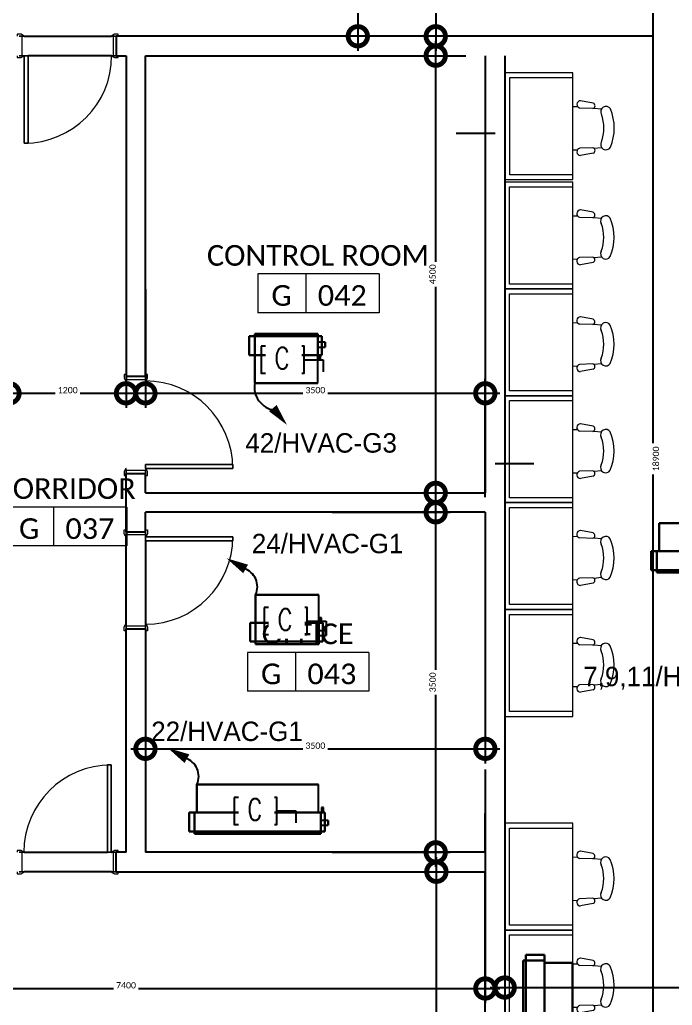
# Model space of a CAD drawing. Header units: metres. Extents: x 22.6 to 101.3, y 9.4 to 67.4.
# Drawn here: x 67.9 to 74.62, y 40.97 to 51.12 of the extents above; entities that cross this region are included whole.
import ezdxf

# ---------------------------------------------------------------- set-up
doc = ezdxf.new("R2010")
doc.units = ezdxf.units.M
doc.set_wipeout_variables(frame=1)
doc.linetypes.add('ECG_Line-Ptrn-Sold', pattern=[9144.001, 9144, -0.001])
for name, color, linetype in [('00', 252, 'Continuous'), ('E- symbol Disc', 7, 'Continuous'), ('HVAC', 1, 'Continuous'), ('LEGEND$0$E-SOCKET', 3, 'Continuous')]:
    doc.layers.add(name, color=color, linetype=linetype)
for name, color, linetype, lineweight in [('03-A-XR-GF$0$A-FURN', 55, 'Continuous', 5), ('A-DIM', 7, 'Continuous', 5), ('A-DOOR', 5, 'Continuous', 5), ('A-TEXT', 7, 'ECG_Line-Ptrn-Sold', 13), ('M-EQPM', 1, 'Continuous', 25)]:
    doc.layers.add(name, color=color, linetype=linetype, lineweight=lineweight)
doc.styles.add('Calibri', font='calibri.ttf', dxfattribs={"height": 0.212639})
doc.styles.add('ROMANS1', font='romans.shx', dxfattribs={"width": 0.8, "height": 250})
doc.dimstyles.new('ECG_Dimn-Detl-100', dxfattribs={"dimscale": 0.3048, "dimtxt": 0.25, "dimasz": 1.312336, "dimexe": 0.492126, "dimexo": 0.0625, "dimgap": 0, "dimtad": 1, "dimdec": 0, "dimlfac": 1000, "dimzin": 0, "dimdsep": 46, "dimtxsty": 'Calibri', "dimblk1": 'DOTSMALL', "dimblk2": 'DOTSMALL', "dimsah": 1, "dimcen": 0.09, "dimdle": 0.492126, "dimazin": 0, "dimtfac": 1, "dimtdec": 4, "dimtix": 1, "dimtmove": 0, "dimatfit": 3, "dimfxl": 0.492126, "dimfxlon": 1, "dimtvp": 1, "dimtolj": 1, "dimtzin": 0, "dimarcsym": 2})
doc.dimstyles.new('ECG_Dimn-Detl-100_1', dxfattribs={"dimscale": 0.3048, "dimtxt": 0.25, "dimasz": 1.312336, "dimexe": 0.492126, "dimexo": 0.0625, "dimgap": 0, "dimtad": 1, "dimdec": 0, "dimlfac": 1000, "dimzin": 0, "dimdsep": 46, "dimtxsty": 'Calibri', "dimblk1": 'DOTSMALL', "dimblk2": 'DOTSMALL', "dimsah": 1, "dimcen": 0.09, "dimdle": 0.492126, "dimazin": 0, "dimtfac": 1, "dimtdec": 4, "dimtix": 1, "dimtmove": 2, "dimatfit": 3, "dimfxl": 0.492126, "dimfxlon": 1, "dimtvp": 1, "dimtolj": 1, "dimtzin": 0, "dimarcsym": 2})
doc.dimstyles.new('ECG_Dimn-Detl-100_2', dxfattribs={"dimscale": 0.3048, "dimtxt": 0.25, "dimasz": 1.312336, "dimexe": 0.492126, "dimexo": 0.0625, "dimgap": 0, "dimtad": 1, "dimdec": 0, "dimlfac": 1000, "dimzin": 0, "dimdsep": 46, "dimtxsty": 'Calibri', "dimblk1": 'DOTSMALL', "dimblk2": 'DOTSMALL', "dimsah": 1, "dimcen": 0.09, "dimdle": 0.492126, "dimazin": 0, "dimtfac": 1, "dimtdec": 4, "dimtix": 1, "dimtmove": 0, "dimatfit": 3, "dimfxl": 0.492126, "dimfxlon": 1, "dimtvp": 1, "dimtolj": 1, "dimtzin": 0, "dimarcsym": 2})

# ---------------------------------------------------------------- blocks, each defined once
blk = doc.blocks.new('ECG_ Door-Single Leaf-Steel - 1000x2200 mm-3097160-GROUND FLOOR PLAN')
at = {"layer": 'A-DOOR'}
for p, q in [((0.408, 1), (0.408, 0.1)), ((0.448, 1), (0.408, 1)), ((0.408, 0.1), (0.408, 1)), ((0.408, 1), (0.448, 1)), ((0.448, 0.1), (0.448, 1)), ((0.448, 1), (0.448, 0.1)), ((-0.48, 0.12), (-0.52, 0.12)), ((-0.52, 0.12), (-0.52, 0.1)), ((-0.454, 0.106), (-0.48, 0.12)), ((0.48, 0.12), (0.454, 0.106)), ((0.52, 0.12), (0.48, 0.12)), ((0.52, 0.1), (0.52, 0.12)), ((-0.5, 0.1), (-0.45, 0.1)), ((-0.468, 0.1), (-0.5, 0.1)), ((-0.468, -0.1), (-0.468, 0.1)), ((0.408, 0.1), (0.448, 0.1)), ((0.448, 0.1), (0.408, 0.1)), ((0.45, 0.1), (0.5, 0.1)), ((0.468, 0.1), (0.468, -0.1)), ((0.5, 0.1), (0.468, 0.1)), ((-0.52, -0.1), (-0.52, -0.12)), ((-0.45, -0.1), (-0.5, -0.1)), ((-0.5, -0.1), (-0.468, -0.1)), ((0.5, -0.1), (0.45, -0.1)), ((0.468, -0.1), (0.5, -0.1)), ((0.52, -0.12), (0.52, -0.1)), ((-0.52, -0.12), (-0.48, -0.12)), ((-0.48, -0.12), (-0.454, -0.106)), ((0.454, -0.106), (0.48, -0.12)), ((0.48, -0.12), (0.52, -0.12))]:
    blk.add_line(p, q, dxfattribs=at)
for centre, radius, start, end in [((0.448, 0.1), 0.9, 90, 180), ((-0.458, 0.099), 0.00806, 7.125, 60.2551), ((0.458, 0.099), 0.00806, 119.7449, 172.875), ((-0.458, -0.099), 0.00806, 299.7449, 352.875), ((0.458, -0.099), 0.00806, 187.125, 240.2551)]:
    blk.add_arc(centre, radius, start, end, dxfattribs=at)
blk = doc.blocks.new('ECG_ Door-Single Leaf-Gnrc - 1000x2200 mm-2067090-GROUND FLOOR PLAN')
at = {"layer": 'A-DOOR'}
for p, q in [((-0.52, 0.12), (-0.48, 0.12)), ((-0.52, 0.1), (-0.52, 0.12)), ((-0.48, 0.12), (-0.454, 0.106)), ((0.454, 0.106), (0.48, 0.12)), ((0.48, 0.12), (0.52, 0.12)), ((0.52, 0.12), (0.52, 0.1)), ((-0.45, 0.1), (-0.5, 0.1)), ((-0.5, 0.1), (-0.468, 0.1)), ((-0.468, 0.1), (-0.468, -0.1)), ((0.5, 0.1), (0.45, 0.1)), ((0.468, 0.1), (0.5, 0.1)), ((0.468, -0.1), (0.468, 0.1)), ((-0.52, -0.12), (-0.52, -0.1)), ((-0.5, -0.1), (-0.45, -0.1)), ((-0.468, -0.1), (-0.5, -0.1)), ((0.408, -0.1), (0.448, -0.1)), ((0.408, -1), (0.408, -0.1)), ((0.408, -0.1), (0.408, -1)), ((0.448, -0.1), (0.408, -0.1)), ((0.448, -0.1), (0.448, -1)), ((0.448, -1), (0.448, -0.1)), ((0.45, -0.1), (0.5, -0.1)), ((0.5, -0.1), (0.468, -0.1)), ((0.52, -0.1), (0.52, -0.12)), ((-0.48, -0.12), (-0.52, -0.12)), ((-0.454, -0.106), (-0.48, -0.12)), ((0.48, -0.12), (0.454, -0.106)), ((0.52, -0.12), (0.48, -0.12)), ((0.448, -1), (0.408, -1)), ((0.408, -1), (0.448, -1))]:
    blk.add_line(p, q, dxfattribs=at)
for centre, radius, start, end in [((-0.458, 0.099), 0.00806, 7.125, 60.2551), ((0.458, 0.099), 0.00806, 119.7449, 172.875), ((-0.458, -0.099), 0.00806, 299.7449, 352.875), ((0.448, -0.1), 0.9, 180, 270), ((0.458, -0.099), 0.00806, 187.125, 240.2551)]:
    blk.add_arc(centre, radius, start, end, dxfattribs=at)
blk = doc.blocks.new('ECG_ Door-Single Leaf-Gnrc - 1000x2200 mm-2066731-GROUND FLOOR PLAN')
at = {"layer": 'A-DOOR'}
for p, q in [((0.408, 1), (0.408, 0.1)), ((0.448, 1), (0.408, 1)), ((0.408, 0.1), (0.408, 1)), ((0.408, 1), (0.448, 1)), ((0.448, 0.1), (0.448, 1)), ((0.448, 1), (0.448, 0.1)), ((-0.48, 0.12), (-0.52, 0.12)), ((-0.52, 0.12), (-0.52, 0.1)), ((-0.454, 0.106), (-0.48, 0.12)), ((0.48, 0.12), (0.454, 0.106)), ((0.52, 0.12), (0.48, 0.12)), ((0.52, 0.1), (0.52, 0.12)), ((-0.5, 0.1), (-0.45, 0.1)), ((-0.468, 0.1), (-0.5, 0.1)), ((-0.468, -0.1), (-0.468, 0.1)), ((0.408, 0.1), (0.448, 0.1)), ((0.448, 0.1), (0.408, 0.1)), ((0.45, 0.1), (0.5, 0.1)), ((0.468, 0.1), (0.468, -0.1)), ((0.5, 0.1), (0.468, 0.1)), ((-0.52, -0.1), (-0.52, -0.12)), ((-0.45, -0.1), (-0.5, -0.1)), ((-0.5, -0.1), (-0.468, -0.1)), ((0.5, -0.1), (0.45, -0.1)), ((0.468, -0.1), (0.5, -0.1)), ((0.52, -0.12), (0.52, -0.1)), ((-0.52, -0.12), (-0.48, -0.12)), ((-0.48, -0.12), (-0.454, -0.106)), ((0.454, -0.106), (0.48, -0.12)), ((0.48, -0.12), (0.52, -0.12))]:
    blk.add_line(p, q, dxfattribs=at)
for centre, radius, start, end in [((0.448, 0.1), 0.9, 90, 180), ((-0.458, 0.099), 0.00806, 7.125, 60.2551), ((0.458, 0.099), 0.00806, 119.7449, 172.875), ((-0.458, -0.099), 0.00806, 299.7449, 352.875), ((0.458, -0.099), 0.00806, 187.125, 240.2551)]:
    blk.add_arc(centre, radius, start, end, dxfattribs=at)
blk = doc.blocks.new('ECG_ Door-Single Leaf-Steel - 1000x2200 mm-3097163-GROUND FLOOR PLAN')
at = {"layer": 'A-DOOR'}
for p, q in [((0.408, 1), (0.408, 0.1)), ((0.448, 1), (0.408, 1)), ((0.408, 0.1), (0.408, 1)), ((0.408, 1), (0.448, 1)), ((0.448, 0.1), (0.448, 1)), ((0.448, 1), (0.448, 0.1)), ((-0.48, 0.12), (-0.52, 0.12)), ((-0.52, 0.12), (-0.52, 0.1)), ((-0.454, 0.106), (-0.48, 0.12)), ((0.48, 0.12), (0.454, 0.106)), ((0.52, 0.12), (0.48, 0.12)), ((0.52, 0.1), (0.52, 0.12)), ((-0.5, 0.1), (-0.45, 0.1)), ((-0.468, 0.1), (-0.5, 0.1)), ((-0.468, -0.1), (-0.468, 0.1)), ((0.408, 0.1), (0.448, 0.1)), ((0.448, 0.1), (0.408, 0.1)), ((0.45, 0.1), (0.5, 0.1)), ((0.468, 0.1), (0.468, -0.1)), ((0.5, 0.1), (0.468, 0.1)), ((-0.52, -0.1), (-0.52, -0.12)), ((-0.45, -0.1), (-0.5, -0.1)), ((-0.5, -0.1), (-0.468, -0.1)), ((0.5, -0.1), (0.45, -0.1)), ((0.468, -0.1), (0.5, -0.1)), ((0.52, -0.12), (0.52, -0.1)), ((-0.52, -0.12), (-0.48, -0.12)), ((-0.48, -0.12), (-0.454, -0.106)), ((0.454, -0.106), (0.48, -0.12)), ((0.48, -0.12), (0.52, -0.12))]:
    blk.add_line(p, q, dxfattribs=at)
for centre, radius, start, end in [((0.448, 0.1), 0.9, 90, 180), ((-0.458, 0.099), 0.00806, 7.125, 60.2551), ((0.458, 0.099), 0.00806, 119.7449, 172.875), ((-0.458, -0.099), 0.00806, 299.7449, 352.875), ((0.458, -0.099), 0.00806, 187.125, 240.2551)]:
    blk.add_arc(centre, radius, start, end, dxfattribs=at)
blk = doc.blocks.new('B806-B02 - CALL CENTER - FURN GROUND FLOOR_dwg_03-A-XR-GF$0$chair-3478258-GROUND FLOOR PLAN')
at = {"layer": '03-A-XR-GF$0$A-FURN'}
for p, q in [((22.193, -2.559), (22.061, -2.535)), ((21.982, -2.594), (22.027, -2.595)), ((22.188, -2.615), (22.054, -2.611)), ((22.199, -2.611), (22.278, -2.618)), ((21.982, -3.041), (22.027, -3.039)), ((22.188, -3.02), (22.054, -3.024)), ((22.199, -3.023), (22.278, -3.016)), ((22.193, -3.075), (22.061, -3.099))]:
    blk.add_line(p, q, dxfattribs=at)
for centre, radius, start, end in [((22.063, -2.573), 0.0384, 93.5132, 255.9932), ((22.182, -2.586), 0.0291, 282.2827, 67.7765), ((22.323, -2.648), 0.0542, 31.265, 209.6825), ((21.898, -2.817), 0.511, 337.2611, 22.7389), ((21.891, -2.817), 0.411, 339.7134, 20.2866), ((22.063, -3.061), 0.0384, 104.0068, 266.4868), ((22.182, -3.048), 0.0291, 292.2235, 77.7173), ((22.323, -2.986), 0.0542, 150.3175, 328.735)]:
    blk.add_arc(centre, radius, start, end, dxfattribs=at)
blk = doc.blocks.new('B806-B02 - CALL CENTER - FURN GROUND FLOOR_dwg_03-A-XR-GF$0$UNIT130-3478259-GROUND FLOOR PLAN')
at = {"layer": '03-A-XR-GF$0$A-FURN'}
for p, q in [((-0.725, -1.05), (-0.725, -0.25)), ((-0.025, -1.2), (-0.725, -1.2))]:
    blk.add_line(p, q, dxfattribs=at)
at = {"layer": '03-A-XR-GF$0$A-FURN', "flags": 128}
for points in [[(-0.725, -1.2), (-0.725, -0.1), (-0.025, -0.1)], [(-0.725, -1.15), (-0.075, -1.15), (-0.075, -0.15), (-0.725, -0.15)]]:
    blk.add_lwpolyline(points, dxfattribs=at)
at = {"extrusion": (0, 0, -1), "zscale": -1}
blk.add_blockref('B806-B02 - CALL CENTER - FURN GROUND FLOOR_dwg_03-A-XR-GF$0$chair-3478258-GROUND FLOOR PLAN', (-21.257, 2.147), dxfattribs=at)
blk = doc.blocks.new('B806-B02 - CALL CENTER - FURN GROUND FLOOR_dwg_03-A-XR-GF$0$UNIT130-V154-GROUND FLOOR PLAN')
at = {"layer": '03-A-XR-GF$0$A-FURN'}
for p, q in [((-0.725, -1.05), (-0.725, -0.25)), ((-0.025, -1.2), (-0.725, -1.2))]:
    blk.add_line(p, q, dxfattribs=at)
at = {"layer": '03-A-XR-GF$0$A-FURN', "flags": 128}
for points in [[(-0.725, -1.2), (-0.725, -0.1), (-0.025, -0.1)], [(-0.725, -1.15), (-0.075, -1.15), (-0.075, -0.15), (-0.725, -0.15)]]:
    blk.add_lwpolyline(points, dxfattribs=at)
at = {"extrusion": (0, 0, -1), "zscale": -1}
blk.add_blockref('B806-B02 - CALL CENTER - FURN GROUND FLOOR_dwg_03-A-XR-GF$0$chair-3478258-GROUND FLOOR PLAN', (-21.257, 2.147), dxfattribs=at)
blk = doc.blocks.new('B806-B02 - CALL CENTER - FURN GROUND FLOOR_dwg_03-A-XR-GF$0$UNIT130-V155-GROUND FLOOR PLAN')
at = {"layer": '03-A-XR-GF$0$A-FURN'}
for p, q in [((-0.725, -1.05), (-0.725, -0.25)), ((-0.025, -1.2), (-0.725, -1.2))]:
    blk.add_line(p, q, dxfattribs=at)
at = {"layer": '03-A-XR-GF$0$A-FURN', "flags": 128}
for points in [[(-0.725, -1.2), (-0.725, -0.1), (-0.025, -0.1)], [(-0.725, -1.15), (-0.075, -1.15), (-0.075, -0.15), (-0.725, -0.15)]]:
    blk.add_lwpolyline(points, dxfattribs=at)
at = {"extrusion": (0, 0, -1), "zscale": -1}
blk.add_blockref('B806-B02 - CALL CENTER - FURN GROUND FLOOR_dwg_03-A-XR-GF$0$chair-3478258-GROUND FLOOR PLAN', (-21.257, 2.147), dxfattribs=at)
blk = doc.blocks.new('B806-B02 - CALL CENTER - FURN GROUND FLOOR_dwg_03-A-XR-GF$0$UNIT130-V107-GROUND FLOOR PLAN')
at = {"layer": '03-A-XR-GF$0$A-FURN'}
blk.add_line((-0.725, -1.05), (-0.725, -0.25), dxfattribs=at)
at = {"layer": '03-A-XR-GF$0$A-FURN', "flags": 128}
blk.add_lwpolyline([(-0.725, -1.2), (-0.725, -0.1), (-0.025, -0.1), (-0.025, -1.2)], close=True, dxfattribs=at)
blk.add_lwpolyline([(-0.725, -1.15), (-0.075, -1.15), (-0.075, -0.15), (-0.725, -0.15)], dxfattribs=at)
at = {"extrusion": (0, 0, -1), "zscale": -1}
blk.add_blockref('B806-B02 - CALL CENTER - FURN GROUND FLOOR_dwg_03-A-XR-GF$0$chair-3478258-GROUND FLOOR PLAN', (-21.257, 2.147), dxfattribs=at)
blk = doc.blocks.new('B806-B02 - CALL CENTER - FURN GROUND FLOOR_dwg-3278331-GROUND FLOOR PLAN')
at = {"extrusion": (0, 0, -1), "zscale": -1}
for name, p in [('B806-B02 - CALL CENTER - FURN GROUND FLOOR_dwg_03-A-XR-GF$0$UNIT130-V107-GROUND FLOOR PLAN', (-72.87, 50.672)), ('B806-B02 - CALL CENTER - FURN GROUND FLOOR_dwg_03-A-XR-GF$0$UNIT130-3478259-GROUND FLOOR PLAN', (-72.869, 49.547)), ('B806-B02 - CALL CENTER - FURN GROUND FLOOR_dwg_03-A-XR-GF$0$UNIT130-3478259-GROUND FLOOR PLAN', (-72.869, 48.447)), ('B806-B02 - CALL CENTER - FURN GROUND FLOOR_dwg_03-A-XR-GF$0$UNIT130-3478259-GROUND FLOOR PLAN', (-72.869, 47.347)), ('B806-B02 - CALL CENTER - FURN GROUND FLOOR_dwg_03-A-XR-GF$0$UNIT130-3478259-GROUND FLOOR PLAN', (-72.869, 46.247)), ('B806-B02 - CALL CENTER - FURN GROUND FLOOR_dwg_03-A-XR-GF$0$UNIT130-3478259-GROUND FLOOR PLAN', (-72.869, 45.147)), ('B806-B02 - CALL CENTER - FURN GROUND FLOOR_dwg_03-A-XR-GF$0$UNIT130-V154-GROUND FLOOR PLAN', (-72.869, 42.947)), ('B806-B02 - CALL CENTER - FURN GROUND FLOOR_dwg_03-A-XR-GF$0$UNIT130-V155-GROUND FLOOR PLAN', (-72.869, 41.847))]:
    blk.add_blockref(name, p, dxfattribs=at)
blk = doc.blocks.new('ECG_G-Tag-Room - ECG_G-Tag-Room-Engl-1568319-GROUND FLOOR PLAN')
at = {"layer": 'A-TEXT'}
for p, q in [((-0.00625, 0), (-0.00625, -0.004)), ((0.00625, 0), (-0.00625, 0)), ((-0.00125, -0.004), (-0.00125, 0)), ((0.00625, 0), (0.00625, -0.004)), ((0.00625, -0.004), (-0.00625, -0.004))]:
    blk.add_line(p, q, dxfattribs=at)
blk = doc.blocks.new('_DotSmall')
at = {"color": 0, "linetype": 'ByBlock', "const_width": 0.5}
blk.add_lwpolyline([(-0.0625, 0, 1), (0.0625, 0, 1)], format="xyb", close=True, dxfattribs=at)
blk = doc.blocks.new('ECG_MECHEQ-Split Unit-Concealed-Horizontal-Plenum-2Pipe _4_ - CSU-05-V5-GROUND FLOOR PLAN')
at = {"layer": 'M-EQPM'}
for p, q in [((-398, 148), (702, 148)), ((702, 148), (-398, 148)), ((-398, 148), (-398, 148)), ((-398, 148), (-398, -141)), ((-398, -141), (-398, 148)), ((702, 148), (702, 148)), ((702, -141), (702, 148)), ((702, -141), (702, 148)), ((685, -90), (685, -141)), ((685, -90), (704, -90)), ((704, -90), (685, -90)), ((704, -141), (704, -90)), ((720, -141), (-480, -141)), ((-480, -141), (-480, -335)), ((-480, -335), (-480, -141)), ((-480, -141), (720, -141)), ((-480, -141), (-480, -141)), ((727, -141), (-423, -141)), ((-423, -141), (-423, -335)), ((-423, -335), (-423, -141)), ((-423, -141), (727, -141)), ((-423, -141), (-423, -141)), ((-398, -141), (-398, -141)), ((-398, -141), (702, -141)), ((702, -141), (-398, -141)), ((685, -141), (704, -141)), ((704, -141), (685, -141)), ((702, -141), (702, -141)), ((720, -335), (720, -141)), ((720, -141), (720, -335)), ((720, -141), (720, -141)), ((727, -335), (727, -141)), ((727, -141), (727, -335)), ((727, -141), (727, -141)), ((803, -223), (727, -223)), ((727, -273), (727, -223)), ((727, -223), (727, -273)), ((727, -273), (803, -273)), ((803, -273), (803, -223)), ((803, -223), (803, -273)), ((-480, -335), (720, -335)), ((720, -335), (-480, -335)), ((-480, -335), (-480, -335)), ((727, -335), (-423, -335)), ((-423, -335), (-423, -360)), ((-423, -360), (-423, -335)), ((-423, -335), (727, -335)), ((-423, -335), (-423, -335)), ((-423, -335), (727, -335)), ((727, -335), (-423, -335)), ((-423, -335), (-423, -335)), ((-423, -360), (727, -360)), ((727, -360), (-423, -360)), ((-423, -360), (-423, -360)), ((720, -335), (720, -335)), ((727, -360), (727, -335)), ((727, -335), (727, -360)), ((727, -335), (727, -335)), ((727, -335), (727, -335)), ((727, -360), (727, -360))]:
    blk.add_line(p, q, dxfattribs=at)
blk = doc.blocks.new('A$Cc7bc2507')
at = {"layer": 'M-EQPM'}
blk.add_blockref('ECG_MECHEQ-Split Unit-Concealed-Horizontal-Plenum-2Pipe _4_ - CSU-05-V5-GROUND FLOOR PLAN', (-12712, -8859), dxfattribs=at)
blk = doc.blocks.new('ECG_MECHEQ-Split Unit-Concealed-Horizontal-Plenum-2Pipe _4_ - CSU-01-2512747-GROUND FLOOR PLAN')
at = {"layer": 'M-EQPM'}
for p, q in [((520, 335), (-230, 335)), ((-230, 335), (-230, 141)), ((-230, 141), (-230, 335)), ((-230, 335), (520, 335)), ((-230, 335), (-230, 335)), ((477, 360), (-173, 360)), ((-173, 360), (-173, 335)), ((-173, 335), (-173, 360)), ((-173, 360), (477, 360)), ((-173, 360), (-173, 360)), ((-173, 335), (477, 335)), ((477, 335), (-173, 335)), ((-173, 335), (-173, 335)), ((477, 335), (-173, 335)), ((-173, 335), (-173, 141)), ((-173, 141), (-173, 335)), ((-173, 335), (477, 335)), ((-173, 335), (-173, 335)), ((477, 335), (477, 360)), ((477, 360), (477, 335)), ((477, 360), (477, 360)), ((477, 335), (477, 335)), ((477, 141), (477, 335)), ((477, 335), (477, 141)), ((477, 335), (477, 335)), ((520, 141), (520, 335)), ((520, 335), (520, 141)), ((520, 335), (520, 335)), ((553, 273), (477, 273)), ((477, 273), (477, 223)), ((477, 223), (477, 273)), ((477, 223), (553, 223)), ((553, 273), (553, 223)), ((553, 223), (553, 273)), ((-230, 141), (520, 141)), ((520, 141), (-230, 141)), ((-230, 141), (-230, 141)), ((-173, 141), (477, 141)), ((477, 141), (-173, 141)), ((-173, 141), (-173, 141)), ((-173, 141), (477, 141)), ((477, 141), (-173, 141)), ((-173, 141), (-173, 141)), ((-173, 141), (-173, -148)), ((-173, -148), (-173, 141)), ((477, 141), (477, 141)), ((477, 141), (477, 141)), ((477, -148), (477, 141)), ((477, -148), (477, 141)), ((485, 141), (485, 90)), ((485, 141), (504, 141)), ((504, 141), (485, 141)), ((504, 90), (504, 141)), ((520, 141), (520, 141)), ((485, 90), (504, 90)), ((504, 90), (485, 90)), ((-173, -148), (-173, -148)), ((-173, -148), (477, -148)), ((477, -148), (-173, -148)), ((477, -148), (477, -148))]:
    blk.add_line(p, q, dxfattribs=at)
blk = doc.blocks.new('ECG_MECHEQ-Split Unit-Concealed-Horizontal-Plenum-2Pipe _4_ - CSU-07-1692109-GROUND FLOOR PLAN')
at = {"layer": 'M-EQPM'}
for p, q in [((-473, 148), (777, 148)), ((777, 148), (-473, 148)), ((-473, 148), (-473, 148)), ((-473, 148), (-473, -141)), ((-473, -141), (-473, 148)), ((777, 148), (777, 148)), ((777, -141), (777, 148)), ((777, -141), (777, 148)), ((810, -90), (810, -141)), ((810, -90), (829, -90)), ((829, -90), (810, -90)), ((829, -141), (829, -90)), ((845, -141), (-555, -141)), ((-555, -141), (-555, -335)), ((-555, -335), (-555, -141)), ((-555, -141), (845, -141)), ((-555, -141), (-555, -141)), ((802, -141), (-498, -141)), ((-498, -141), (-498, -335)), ((-498, -335), (-498, -141)), ((-498, -141), (802, -141)), ((-498, -141), (-498, -141)), ((-473, -141), (-473, -141)), ((-473, -141), (777, -141)), ((777, -141), (-473, -141)), ((777, -141), (777, -141)), ((802, -335), (802, -141)), ((802, -141), (802, -335)), ((802, -141), (802, -141)), ((810, -141), (829, -141)), ((829, -141), (810, -141)), ((845, -335), (845, -141)), ((845, -141), (845, -335)), ((845, -141), (845, -141)), ((878, -223), (802, -223)), ((802, -273), (802, -223)), ((802, -223), (802, -273)), ((802, -273), (878, -273)), ((878, -273), (878, -223)), ((878, -223), (878, -273)), ((-555, -335), (845, -335)), ((845, -335), (-555, -335)), ((-555, -335), (-555, -335)), ((802, -335), (-498, -335)), ((-498, -335), (-498, -360)), ((-498, -360), (-498, -335)), ((-498, -335), (802, -335)), ((-498, -335), (-498, -335)), ((-498, -335), (802, -335)), ((802, -335), (-498, -335)), ((-498, -335), (-498, -335)), ((-498, -360), (802, -360)), ((802, -360), (-498, -360)), ((-498, -360), (-498, -360)), ((802, -360), (802, -335)), ((802, -335), (802, -360)), ((802, -335), (802, -335)), ((802, -335), (802, -335)), ((802, -360), (802, -360)), ((845, -335), (845, -335))]:
    blk.add_line(p, q, dxfattribs=at)
blk = doc.blocks.new('A$C7b4cc595')
at = {"layer": 'M-EQPM'}
for name, p in [('ECG_MECHEQ-Split Unit-Concealed-Horizontal-Plenum-2Pipe _4_ - CSU-01-2512747-GROUND FLOOR PLAN', (-17102, -7122)), ('ECG_MECHEQ-Split Unit-Concealed-Horizontal-Plenum-2Pipe _4_ - CSU-07-1692109-GROUND FLOOR PLAN', (-17396, -11549))]:
    blk.add_blockref(name, p, dxfattribs=at)
at = {"layer": 'M-EQPM', "rotation": 269.9999999999995}
blk.add_blockref('ECG_MECHEQ-Split Unit-Concealed-Horizontal-Plenum-2Pipe _4_ - CSU-07-1692109-GROUND FLOOR PLAN', (-14149, -13711), dxfattribs=at)
blk = doc.blocks.new('*U837')
at = {"layer": 'HVAC', "color": 0}
for p, q in [((0.0594, 0.0955), (0.0594, 0.1792)), ((0.0594, 0.1792), (0.1123, 0.1792))]:
    blk.add_line(p, q, dxfattribs=at)
blk.add_lwpolyline([(0, -0.0935), (0.1187, -0.0935), (0.1187, 0.0955), (0, 0.0955)], close=True, dxfattribs=at)
at = {"color": 0}
blk.add_wipeout([(-0.0179, 0.0845), (0.1368, 0.0845), (0.1368, -0.0738), (-0.0179, -0.0738)], dxfattribs=at).dxf.layer = 'Defpoints'
blk = doc.blocks.new('ECG_MECHEQ-Split Unit-Concealed-Horizontal-Plenum-2Pipe _4_ - CSU-01-1692099-GROUND FLOOR PLAN')
at = {"layer": 'M-EQPM'}
for p, q in [((-173, 148), (477, 148)), ((477, 148), (-173, 148)), ((-173, 148), (-173, 148)), ((-173, 148), (-173, -141)), ((-173, -141), (-173, 148)), ((477, 148), (477, 148)), ((477, -141), (477, 148)), ((477, -141), (477, 148)), ((485, -90), (485, -141)), ((485, -90), (504, -90)), ((504, -90), (485, -90)), ((504, -141), (504, -90)), ((520, -141), (-230, -141)), ((-230, -141), (-230, -335)), ((-230, -335), (-230, -141)), ((-230, -141), (520, -141)), ((-230, -141), (-230, -141)), ((477, -141), (-173, -141)), ((-173, -141), (-173, -335)), ((-173, -335), (-173, -141)), ((-173, -141), (477, -141)), ((-173, -141), (-173, -141)), ((-173, -141), (-173, -141)), ((-173, -141), (477, -141)), ((477, -141), (-173, -141)), ((477, -335), (477, -141)), ((477, -141), (477, -335)), ((477, -141), (477, -141)), ((477, -141), (477, -141)), ((485, -141), (504, -141)), ((504, -141), (485, -141)), ((520, -335), (520, -141)), ((520, -141), (520, -335)), ((520, -141), (520, -141)), ((553, -223), (477, -223)), ((477, -273), (477, -223)), ((477, -223), (477, -273)), ((477, -273), (553, -273)), ((553, -273), (553, -223)), ((553, -223), (553, -273)), ((-230, -335), (520, -335)), ((520, -335), (-230, -335)), ((-230, -335), (-230, -335)), ((477, -335), (-173, -335)), ((-173, -335), (-173, -360)), ((-173, -360), (-173, -335)), ((-173, -335), (477, -335)), ((-173, -335), (-173, -335)), ((-173, -335), (477, -335)), ((477, -335), (-173, -335)), ((-173, -335), (-173, -335)), ((-173, -360), (477, -360)), ((477, -360), (-173, -360)), ((-173, -360), (-173, -360)), ((477, -360), (477, -335)), ((477, -335), (477, -360)), ((477, -335), (477, -335)), ((477, -335), (477, -335)), ((477, -360), (477, -360)), ((520, -335), (520, -335))]:
    blk.add_line(p, q, dxfattribs=at)
blk = doc.blocks.new('A$Cfdc5d6e4')
at = {"layer": 'M-EQPM'}
blk.add_blockref('ECG_MECHEQ-Split Unit-Concealed-Horizontal-Plenum-2Pipe _4_ - CSU-01-1692099-GROUND FLOOR PLAN', (1308, 2504), dxfattribs=at)

msp = doc.modelspace()

# ---------------------------------------------------------------- linework, layer by layer
at = {"layer": '00', "color": 252}
for p, q in [((67.9439, 50.9473), (68.8439, 50.9473)), ((67.9439, 50.9473), (68.8439, 50.9473)), ((72.4939, 50.9473), (68.8939, 50.9473)), ((68.8939, 50.9473), (68.8939, 50.7473)), ((67.9459, 50.7473), (67.9439, 50.7473)), ((67.9459, 50.7473), (67.9439, 50.7473)), ((68.8439, 50.7473), (67.9859, 50.7473)), ((68.8439, 50.7473), (67.9859, 50.7473)), ((68.8939, 50.7473), (68.9939, 50.7473)), ((68.9939, 50.7473), (68.9939, 47.4473)), ((69.1939, 50.7473), (72.4939, 50.7473)), ((69.1939, 47.4473), (69.1939, 50.7473)), ((72.6939, 50.7473), (72.6939, 46.2473)), ((72.8939, 50.7473), (72.8939, 43.6473)), ((72.7939, 49.9473), (72.3939, 49.9473)), ((68.9939, 47.4473), (69.1939, 47.4473)), ((73.1939, 46.5473), (72.7939, 46.5473)), ((68.9939, 45.8473), (68.9939, 46.4473)), ((68.9939, 46.4473), (69.1939, 46.4473)), ((69.1939, 46.2473), (69.1939, 46.4473)), ((69.1939, 46.2473), (72.6939, 46.2473)), ((69.1939, 45.8473), (69.1939, 46.0473)), ((72.6939, 46.0473), (69.1939, 46.0473)), ((72.6939, 46.0473), (72.6939, 43.6473)), ((68.9939, 45.8473), (69.1939, 45.8473)), ((68.9939, 44.8973), (68.9939, 45.7973)), ((69.1939, 45.7973), (69.1939, 45.7953)), ((69.1939, 45.7973), (69.1939, 45.7953)), ((69.1939, 45.7553), (69.1939, 44.8973)), ((69.1939, 45.7553), (69.1939, 44.8973)), ((68.9939, 42.5473), (68.9939, 44.8473)), ((68.9939, 44.8473), (69.1939, 44.8473)), ((69.1939, 44.8473), (69.1939, 42.5473)), ((72.6939, 42.5473), (72.6939, 42.9473)), ((72.8939, 42.9473), (72.8939, 37.3473)), ((67.9439, 42.5473), (68.8019, 42.5473)), ((67.9439, 42.5473), (68.8019, 42.5473)), ((68.8419, 42.5473), (68.8439, 42.5473)), ((68.8419, 42.5473), (68.8439, 42.5473)), ((68.9939, 42.5473), (68.8939, 42.5473)), ((68.8939, 42.3473), (68.8939, 42.5473)), ((72.6939, 42.5473), (69.1939, 42.5473)), ((68.8439, 42.3473), (67.9439, 42.3473)), ((68.8439, 42.3473), (67.9439, 42.3473)), ((68.8939, 42.3473), (72.6939, 42.3473)), ((72.6939, 38.5473), (72.6939, 42.3473))]:
    msp.add_line(p, q, dxfattribs=at)
at = {"layer": 'HVAC'}
for points in [[(70.506, 47.1187, 0.1015, 0, 0), (70.6515, 46.9473, 0, 0, 0)], [(70.2255, 45.4643, 0.1015, 0, 0), (70.0292, 45.574, 0, 0, 0)], [(69.6215, 43.5113, 0.1015, 0, 0), (69.4252, 43.621, 0, 0, 0)]]:
    msp.add_lwpolyline(points, format="xyseb", dxfattribs=at)
for centre, radius, start, end in [((70.5559, 47.3374), 0.2403, 170.36696, 262.26259), ((70.1469, 45.2804), 0.1996, 335.79435, 71.89861), ((69.5429, 43.3273), 0.1996, 335.79435, 71.89861)]:
    msp.add_arc(centre, radius, start, end, dxfattribs=at)

# ---------------------------------------------------------------- block references
at = {"layer": '00', "color": 252}
for name, p in [('B806-B02 - CALL CENTER - FURN GROUND FLOOR_dwg-3278331-GROUND FLOOR PLAN', (0, 0)), ('ECG_ Door-Single Leaf-Steel - 1000x2200 mm-3097160-GROUND FLOOR PLAN', (68.3939, 42.4473))]:
    msp.add_blockref(name, p, dxfattribs=at)
for name, p, rotation in [('ECG_ Door-Single Leaf-Steel - 1000x2200 mm-3097163-GROUND FLOOR PLAN', (68.3939, 50.8473), 180), ('ECG_ Door-Single Leaf-Gnrc - 1000x2200 mm-2066731-GROUND FLOOR PLAN', (69.0939, 46.9473), 269.9999999999999), ('ECG_ Door-Single Leaf-Gnrc - 1000x2200 mm-2067090-GROUND FLOOR PLAN', (69.0939, 45.3473), 89.9999999999999)]:
    msp.add_blockref(name, p, dxfattribs=dict(at, rotation=rotation))
at = {"layer": '00', "color": 252, "xscale": 99.99999999999993, "yscale": 99.99999999999993, "zscale": 99.99999999999993}
for p in [(70.9758, 48.5005), (68.3769, 46.1005), (70.8689, 44.6053)]:
    msp.add_blockref('ECG_G-Tag-Room - ECG_G-Tag-Room-Engl-1568319-GROUND FLOOR PLAN', p, dxfattribs=at)
at = {"layer": 'HVAC', "xscale": 0.001, "yscale": 0.001, "zscale": 0.001}
for name, p in [('A$C7b4cc595', (87.5939, 54.6473)), ('A$Cc7bc2507', (87.5939, 54.6473)), ('A$Cfdc5d6e4', (69.1939, 42.5473))]:
    msp.add_blockref(name, p, dxfattribs=at)

# ---------------------------------------------------------------- texts
at = {"layer": '00', "color": 252, "attachment_point": 2, "line_spacing_factor": 1.156427, "style": 'Calibri'}
for s, insert, char_height, width in [('CONTROL ROOM', (70.971, 48.7981), 0.212639, 2.778), ('\\fCalibri|b0|i0|c178|p34|;G', (70.5955, 48.3856), 0.212639, 0.255), ('042', (71.221, 48.3856), 0.21264, 0.612), ('CORRIDOR', (68.3721, 46.3981), 0.21264, 1.752), ('\\fCalibri|b0|i0|c178|p34|;G', (67.9965, 45.9856), 0.212639, 0.255), ('037', (68.6221, 45.9856), 0.21264, 0.612), ('OFFICE', (70.864, 44.9029), 0.21264, 1.149), ('\\fCalibri|b0|i0|c178|p34|;G', (70.4885, 44.4904), 0.212639, 0.255), ('043', (71.114, 44.4904), 0.21264, 0.612)]:
    msp.add_mtext(s, dxfattribs=dict(at, insert=insert, char_height=char_height, width=width))
at = {"layer": 'HVAC', "color": 40, "true_color": 0xf8d731, "char_height": 0.2, "attachment_point": 1}
for s, insert in [('42/HVAC-G3', (70.2231, 46.8615)), ('24/HVAC-G1', (70.2896, 45.8259)), ('7,9,11/HVAC-G2', (73.7028, 44.4573)), ('22/HVAC-G1', (69.2539, 43.8931))]:
    msp.add_mtext_dynamic_manual_height_columns(s, width=0.006099, gutter_width=1, heights=[0], dxfattribs=dict(at, insert=insert))

# ---------------------------------------------------------------- dimensions: what is measured, and where the dimension line sits
at = {"layer": 'A-DIM'}
for base, p1, p2, override in [((72.1837, 50.9473), (72.3337, 58.2473), (72.3337, 50.9473), {"dimpost": '<>', "dimfxl": 7.3}), ((71.3812, 50.9473), (71.5312, 56.2473), (71.5312, 50.9473), {"dimpost": '<>', "dimfxl": 5.3}), ((74.419, 37.1473), (74.569, 56.0473), (74.569, 37.1473), {"dimpost": '<>', "dimfxl": 18.9}), ((72.1837, 50.7473), (72.0337, 46.2473), (72.0337, 50.7473), {"dimpost": '<>', "dimfxl": 4.5}), ((72.1837, 46.0473), (72.0337, 42.5473), (72.0337, 46.0473), {"dimpost": '<>', "dimfxl": 3.5}), ((72.1906, 42.3473), (72.0406, 38.5473), (72.0406, 42.3473), {"dimpost": '<>', "dimfxl": 3.8})]:
    msp.add_linear_dim(base=base, p1=p1, p2=p2, angle=90, dimstyle='ECG_Dimn-Detl-100', override=override, dxfattribs=at).render()
for base, p1, p2, dimstyle, override in [((68.9939, 47.2723), (67.7939, 47.4223), (68.9939, 47.4223), 'ECG_Dimn-Detl-100', {"dimpost": '<>', "dimfxl": 1.2}), ((72.6939, 47.2723), (69.1939, 47.4223), (72.6939, 47.1223), 'ECG_Dimn-Detl-100', {"dimpost": '<>', "dimfxl": 3.512834}), ((72.6939, 43.6126), (69.1939, 43.7626), (72.6939, 43.7626), 'ECG_Dimn-Detl-100_2', {"dimpost": '<>', "dimfxl": 3.5}), ((72.6939, 41.1458), (65.2939, 41.2958), (72.6939, 41.2958), 'ECG_Dimn-Detl-100', {"dimpost": '<>', "dimfxl": 7.4})]:
    msp.add_linear_dim(base=base, p1=p1, p2=p2, dimstyle=dimstyle, override=override, dxfattribs=at).render()
msp.add_linear_dim(base=(87.5939, 41.1556), p1=(72.8939, 41.3056), p2=(87.5939, 41.3056), location=(79.7853, 41.3085), dimstyle='ECG_Dimn-Detl-100_1', override={"dimpost": '<>', "dimfxl": 14.7}, dxfattribs=at).render()

# ---------------------------------------------------------------- next in the draw order: block references
at = {"layer": 'LEGEND$0$E-SOCKET', "xscale": 2.336255999999227, "yscale": 2.336255999999227, "zscale": 2.336255999999227, "rotation": 270}
for p in [(70.6057, 47.7567), (70.6363, 45.0657), (70.3251, 43.1127)]:
    msp.add_blockref('*U837', p, dxfattribs=at)

# ---------------------------------------------------------------- next in the draw order: texts
at = {"layer": 'E- symbol Disc', "linetype": 'Continuous', "ltscale": 0.5, "style": 'ROMANS1', "width": 0.8}
for p in [(70.522, 47.5235), (70.5526, 44.8325), (70.2414, 42.8795)]:
    msp.add_text('C', height=0.22, dxfattribs=at).set_placement(p)

doc.saveas('drawing.dxf')
